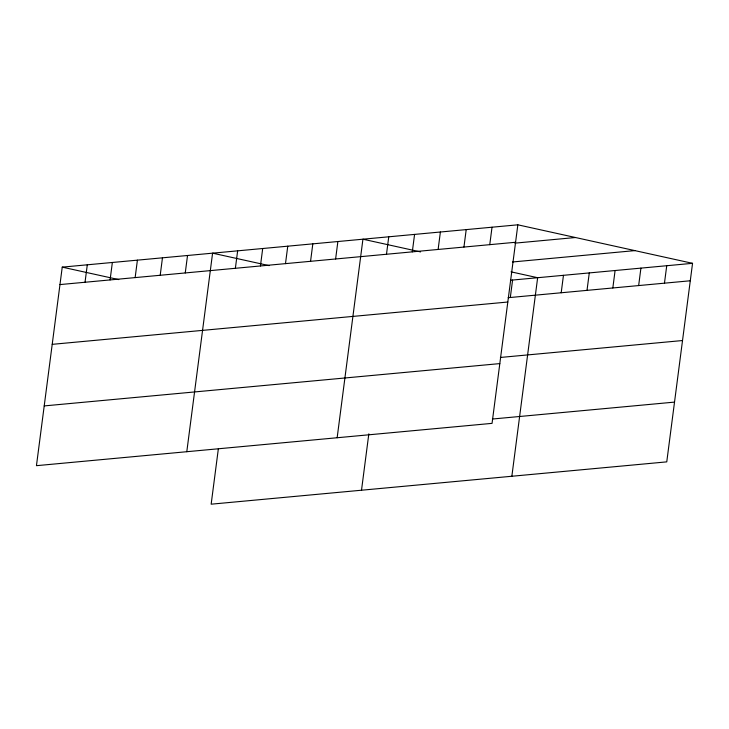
<?xml version="1.0" encoding="UTF-8"?>
<svg xmlns="http://www.w3.org/2000/svg" width="729" height="729" viewBox="0 0 729 729"><rect width="100%" height="100%" fill="white"/><g stroke="black" fill="none" stroke-linecap="round" stroke-linejoin="round"><path stroke-width="1.09" d="M517.845 224.814L62.238 267.133L36.45 465.676L492.057 423.358L517.845 224.814L692.55 263.324L666.762 461.867L211.155 504.186L218.335 448.936M85.029 282.26L87.298 264.8M110.088 279.927L112.357 262.476M135.147 277.603L137.407 260.153M160.207 275.28L162.467 257.82M185.257 272.947L187.526 255.496M186.797 451.707L212.586 253.163L269.129 265.629M235.376 268.29L237.645 250.84M260.435 265.967L262.704 248.507M285.495 263.634L287.764 246.183M310.554 261.31L312.823 243.851M335.613 258.977L337.882 241.527M337.153 437.746L362.933 239.203L420.587 251.906M386.488 254.257L388.757 236.797M361.511 490.225L368.828 433.846M412.304 251.86L414.573 234.401M438.12 249.455L440.389 232.004M463.945 247.058L466.205 229.608M489.76 244.662L492.029 227.211M510.318 297.496L512.587 280.036M511.858 476.256L537.647 277.713L511.038 271.844M561.193 292.766L563.462 275.316M587.009 290.37L589.278 272.919M612.834 287.973L615.094 270.514M638.65 285.577L640.919 268.117M664.465 283.18L666.734 265.721M59.969 284.583L515.576 242.265M514.884 243.149L575.5 237.517M512.542 261.975L634.895 250.612M510.409 280.246L692.55 263.324M508.14 297.696L690.281 280.774M52.206 344.343L507.812 302.025M500.376 357.456L682.517 340.534M44.214 405.916L499.821 363.598M492.385 419.029L674.525 402.107M62.238 267.133L118.781 279.599"/></g></svg>
